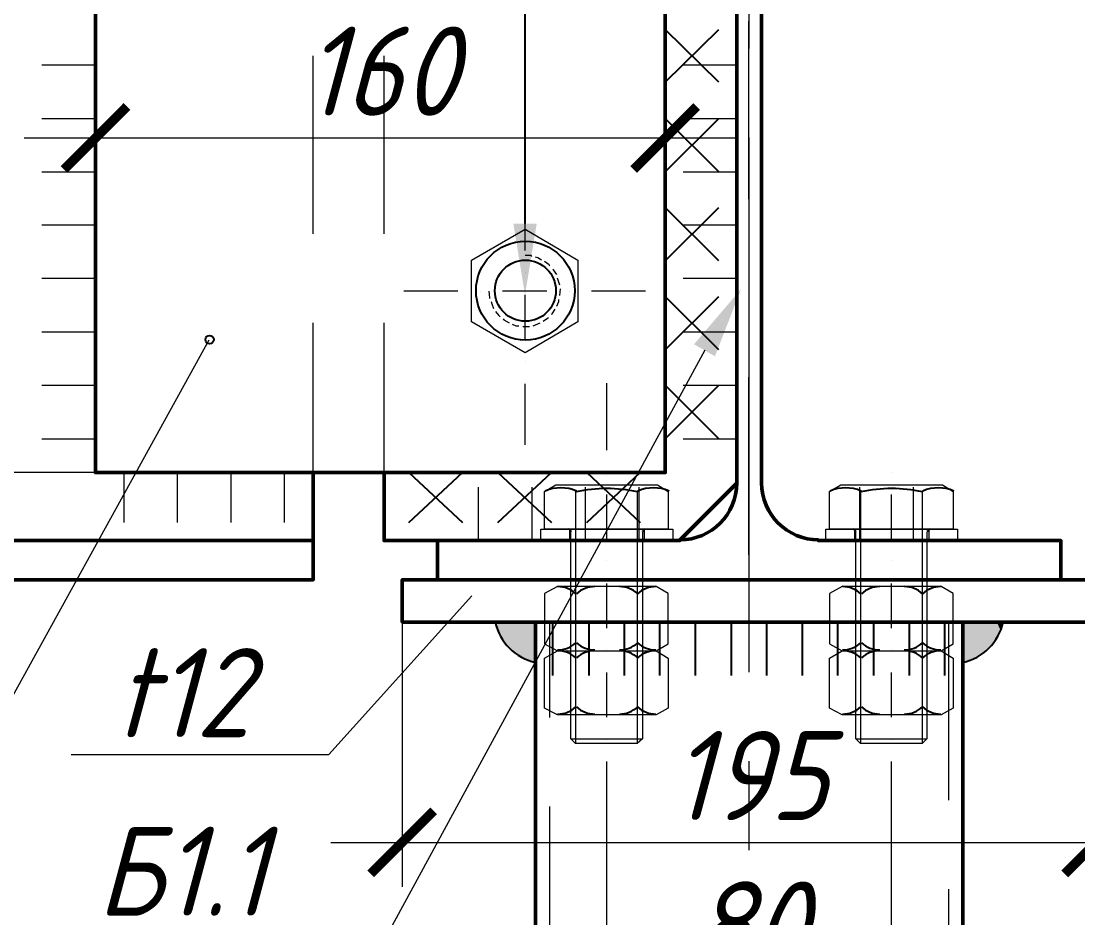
# Model space of a CAD drawing. Header units: millimetres. Extents: x 504091 to 2165846, y 135022 to 442887.
# Drawn here: x 892116.2 to 892412.8, y 258938.1 to 259189.8 of the extents above; entities that cross this region are included whole.
import ezdxf
from ezdxf import colors
from ezdxf.entities.mleader import LeaderData, LeaderLine
from ezdxf.math import Vec2, Vec3

# ---------------------------------------------------------------- set-up
doc = ezdxf.new("R2010")
doc.units = ezdxf.units.MM
for name, pattern in [('( Dashed )', [0.75, 0.5, -0.25]), ('CENTER2', [1.125, 0.75, -0.125, 0.125, -0.125]), ('осеваяX2', [4, 2.5, -0.5, 0.5, -0.5])]:
    doc.linetypes.add(name, pattern=pattern)
doc.layers.get('Defpoints').update_dxf_attribs({"color": 255})
for name, color, linetype in [('PDF _Геометрия', 7, 'Continuous'), ('PDF _Сплошная заливка', 7, 'Continuous'), ('PDF _Текст', 7, 'Continuous'), ('металл', 124, 'Continuous')]:
    doc.layers.add(name, color=color, linetype=linetype)
for name, color, linetype, lineweight in [('Лестницы', 7, 'Continuous', 18), ('Оси', 165, 'осеваяX2', 13), ('Размер', 7, 'Continuous', 13), ('Размеры КР', 164, 'Continuous', 9)]:
    doc.layers.add(name, color=color, linetype=linetype, lineweight=lineweight)
doc.styles.add('GOST 2.304_new', font='isocpeur.ttf', dxfattribs={"width": 0.9, "oblique": 15})
doc.dimstyles.new('SPDS 1_10', dxfattribs={"dimscale": 10, "dimtxt": 2.5, "dimasz": 1.77, "dimexe": 1.25, "dimexo": 0.625, "dimtad": 1, "dimdec": 0, "dimrnd": 0.001, "dimtxsty": 'GOST 2.304_new', "dimblk": 'ARCHTICK', "dimcen": 2.5, "dimdle": 2, "dimclrt": 256, "dimadec": 0, "dimazin": 2, "dimtfac": 0.75, "dimtdec": 0, "dimtmove": 1, "dimatfit": 3, "dimfxl": 0, "dimtolj": 1, "dimlwd": 9, "dimlwe": 9, "dimarcsym": 0})

# ---------------------------------------------------------------- blocks, each defined once
blk = doc.blocks.new('_ArchTick')
at = {"color": 0, "linetype": 'ByBlock', "const_width": 0.15}
blk.add_lwpolyline([(-0.5, -0.5), (0.5, 0.5)], dxfattribs=at)
blk = doc.blocks.new('*D1301')
at = {"layer": 'Defpoints', "color": 0, "lineweight": 20, "transparency": 16777216}
for p in [(892080.54, 259063.1), (892160.09, 259063.1), (892131.65, 259033)]:
    blk.add_point(p, dxfattribs=at)
at = {"layer": 'Размеры КР', "color": 0, "lineweight": 9, "transparency": 16777216}
for p, q in [((892046.17, 259058.36), (892046.17, 259104.56)), ((892080.54, 259013), (892080.54, 259083.1)), ((892153.84, 259063.1), (892068.04, 259063.1)), ((892080.54, 259048.05), (892046.17, 259058.36)), ((892125.4, 259033), (892068.04, 259033))]:
    blk.add_line(p, q, dxfattribs=at)
at = {"layer": 'Размеры КР', "color": 0, "lineweight": 9, "transparency": 16777216, "xscale": 17.7, "yscale": 17.7, "zscale": 17.7}
for p, rotation in [((892080.54, 259063.1), 90), ((892080.54, 259033), 270)]:
    blk.add_blockref('_ArchTick', p, dxfattribs=dict(at, rotation=rotation))
at = {"layer": 'Размеры КР', "lineweight": 20, "transparency": 16777216, "insert": (892027.42, 259081.46), "char_height": 25, "attachment_point": 5, "rotation": 90, "style": 'GOST 2.304_new'}
blk.add_mtext('\\A1;30', dxfattribs=at)
blk = doc.blocks.new('*D1302')
at = {"layer": 'Defpoints', "color": 0, "lineweight": 20, "transparency": 16777216}
for p in [(892080.54, 259248.07), (892145.06, 259248.07), (892160.09, 259063.1)]:
    blk.add_point(p, dxfattribs=at)
at = {"layer": 'Размеры КР', "color": 0, "lineweight": 9, "transparency": 16777216}
for p, q in [((892080.54, 259043.1), (892080.54, 259268.07)), ((892138.81, 259248.07), (892068.04, 259248.07)), ((892153.84, 259063.1), (892068.04, 259063.1))]:
    blk.add_line(p, q, dxfattribs=at)
at = {"layer": 'Размеры КР', "color": 0, "lineweight": 9, "transparency": 16777216, "xscale": 17.7, "yscale": 17.7, "zscale": 17.7}
for p, rotation in [((892080.54, 259248.07), 90), ((892080.54, 259063.1), 270)]:
    blk.add_blockref('_ArchTick', p, dxfattribs=dict(at, rotation=rotation))
at = {"layer": 'Размеры КР', "lineweight": 20, "transparency": 16777216, "insert": (892061.79, 259155.59), "char_height": 25, "attachment_point": 5, "rotation": 90, "style": 'GOST 2.304_new'}
blk.add_mtext('\\A1;185', dxfattribs=at)
blk = doc.blocks.new('*D1307')
at = {"layer": 'Defpoints', "color": 0, "lineweight": 20, "transparency": 16777216}
for p in [(892521.42, 259321.75), (891155.95, 258911.76), (892521.42, 258836.6)]:
    blk.add_point(p, dxfattribs=at)
at = {"layer": 'Размеры КР', "color": 0, "lineweight": 9, "transparency": 16777216}
for p, q in [((892521.42, 259315.5), (892521.42, 258824.1)), ((891155.95, 258905.51), (891155.95, 258824.1)), ((891135.95, 258836.6), (892541.42, 258836.6))]:
    blk.add_line(p, q, dxfattribs=at)
at = {"layer": 'Размеры КР', "color": 0, "lineweight": 9, "transparency": 16777216, "xscale": 17.7, "yscale": 17.7, "zscale": 17.7, "rotation": 180}
blk.add_blockref('_ArchTick', (891155.95, 258836.6), dxfattribs=at)
at = {"layer": 'Размеры КР', "color": 0, "lineweight": 9, "transparency": 16777216, "xscale": 17.7, "yscale": 17.7, "zscale": 17.7}
blk.add_blockref('_ArchTick', (892521.42, 258836.6), dxfattribs=at)
at = {"layer": 'Размеры КР', "lineweight": 20, "transparency": 16777216, "insert": (891838.68, 258855.35), "char_height": 25, "attachment_point": 5, "style": 'GOST 2.304_new'}
blk.add_mtext('\\A1;1365', dxfattribs=at)
blk = doc.blocks.new('*D1324')
at = {"layer": 'Defpoints', "color": 0, "lineweight": 20, "transparency": 16777216}
for p in [(892280.48, 258972.69), (892360.46, 258972.69), (892360.46, 258917.07)]:
    blk.add_point(p, dxfattribs=at)
at = {"layer": 'Размеры КР', "color": 0, "lineweight": 9, "transparency": 16777216}
for p, q in [((892280.48, 258966.44), (892280.48, 258904.57)), ((892360.46, 258966.44), (892360.46, 258904.57)), ((892260.48, 258917.07), (892380.46, 258917.07))]:
    blk.add_line(p, q, dxfattribs=at)
at = {"layer": 'Размеры КР', "color": 0, "lineweight": 9, "transparency": 16777216, "xscale": 17.7, "yscale": 17.7, "zscale": 17.7, "rotation": 180}
blk.add_blockref('_ArchTick', (892280.48, 258917.07), dxfattribs=at)
at = {"layer": 'Размеры КР', "color": 0, "lineweight": 9, "transparency": 16777216, "xscale": 17.7, "yscale": 17.7, "zscale": 17.7}
blk.add_blockref('_ArchTick', (892360.46, 258917.07), dxfattribs=at)
at = {"layer": 'Размеры КР', "lineweight": 20, "transparency": 16777216, "insert": (892320.47, 258935.82), "char_height": 25, "attachment_point": 5, "style": 'GOST 2.304_new'}
blk.add_mtext('\\A1;80', dxfattribs=at)
blk = doc.blocks.new('*D1571')
at = {"layer": 'Defpoints', "color": 0, "lineweight": 20, "transparency": 16777216}
for p in [(892137.02, 259177.52), (892296.99, 259172.65), (892296.99, 259157.01)]:
    blk.add_point(p, dxfattribs=at)
at = {"layer": 'Размеры КР', "color": 0, "lineweight": 9, "transparency": 16777216}
for p, q in [((892137.02, 259171.27), (892137.02, 259144.51)), ((892296.99, 259166.4), (892296.99, 259144.51)), ((892117.02, 259157.01), (892316.99, 259157.01))]:
    blk.add_line(p, q, dxfattribs=at)
at = {"layer": 'Размеры КР', "color": 0, "lineweight": 9, "transparency": 16777216, "xscale": 17.7, "yscale": 17.7, "zscale": 17.7, "rotation": 180}
blk.add_blockref('_ArchTick', (892137.02, 259157.01), dxfattribs=at)
at = {"layer": 'Размеры КР', "color": 0, "lineweight": 9, "transparency": 16777216, "xscale": 17.7, "yscale": 17.7, "zscale": 17.7}
blk.add_blockref('_ArchTick', (892296.99, 259157.01), dxfattribs=at)
at = {"layer": 'Размеры КР', "lineweight": 20, "transparency": 16777216, "insert": (892217.01, 259175.76), "char_height": 25, "attachment_point": 5, "style": 'GOST 2.304_new'}
blk.add_mtext('\\A1;160', dxfattribs=at)
blk = doc.blocks.new('*D1574')
at = {"layer": 'Defpoints', "color": 0, "lineweight": 20, "transparency": 16777216}
for p in [(892223.14, 259027.07), (892418.02, 259021.15), (892418.02, 258959.32)]:
    blk.add_point(p, dxfattribs=at)
at = {"layer": 'Размеры КР', "color": 0, "lineweight": 9, "transparency": 16777216}
for p, q in [((892223.14, 259020.82), (892223.14, 258946.82)), ((892418.02, 259014.9), (892418.02, 258946.82)), ((892203.14, 258959.32), (892438.02, 258959.32))]:
    blk.add_line(p, q, dxfattribs=at)
at = {"layer": 'Размеры КР', "color": 0, "lineweight": 9, "transparency": 16777216, "xscale": 17.7, "yscale": 17.7, "zscale": 17.7, "rotation": 180}
blk.add_blockref('_ArchTick', (892223.14, 258959.32), dxfattribs=at)
at = {"layer": 'Размеры КР', "color": 0, "lineweight": 9, "transparency": 16777216, "xscale": 17.7, "yscale": 17.7, "zscale": 17.7}
blk.add_blockref('_ArchTick', (892418.02, 258959.32), dxfattribs=at)
at = {"layer": 'Размеры КР', "lineweight": 20, "transparency": 16777216, "insert": (892320.58, 258978.07), "char_height": 25, "attachment_point": 5, "style": 'GOST 2.304_new'}
blk.add_mtext('\\A1;195', dxfattribs=at)

msp = doc.modelspace()

# ---------------------------------------------------------------- linework, layer by layer
at = {"layer": 'PDF _Геометрия', "lineweight": 9}
for points in [[(892296.9869, 259063.102), (892296.9869, 259244.2622)], [(892257.6308, 259175.3993), (892257.6308, 259187.8832)], [(892320.4735, 259139.8519), (892320.4735, 259189.7875)], [(892198.1736, 259130.1187), (892198.1736, 259180.0543)], [(892218.0632, 259130.1187), (892218.0632, 259180.0543)], [(892257.6308, 259169.0515), (892257.6308, 259169.0515)], [(892257.6308, 259150.4315), (892257.6308, 259162.9154)], [(892257.6308, 259144.0837), (892257.6308, 259144.0837)], [(892257.6308, 259125.4636), (892257.6308, 259137.9475)], [(892259.5351, 259123.7709), (892259.3235, 259123.9825), (892257.6308, 259123.9825)], [(892262.2858, 259122.7129), (892261.2279, 259123.3477), (892260.5931, 259123.5593)], [(892264.6133, 259121.0202), (892264.4018, 259121.4434), (892263.1322, 259122.2898)], [(892257.6308, 259119.1159), (892257.6308, 259119.1159)], [(892266.5177, 259118.6927), (892265.6713, 259119.9623), (892265.4597, 259120.1738)], [(892267.364, 259115.7304), (892267.1524, 259116.5768), (892266.7293, 259117.6347)], [(892238.7992, 259114.0377), (892223.5646, 259114.0377)], [(892245.1469, 259114.0377), (892245.1469, 259114.0377)], [(892247.4744, 259114.0377), (892247.686, 259112.1334), (892247.686, 259111.9218)], [(892263.767, 259114.0377), (892251.2831, 259114.0377)], [(892257.6308, 259100.4958), (892257.6308, 259112.9797)], [(892267.364, 259112.7681), (892267.5756, 259114.6725)], [(892270.1147, 259114.0377), (892270.1147, 259114.0377)], [(892291.4855, 259114.0377), (892276.2509, 259114.0377)], [(892320.4735, 259114.8841), (892320.4735, 259114.8841)], [(892248.1092, 259111.0754), (892248.3208, 259110.4406), (892248.744, 259109.1711)], [(892266.5177, 259109.8059), (892267.1524, 259111.0754), (892267.1524, 259111.7102)], [(892249.3787, 259108.3247), (892250.2251, 259107.2668), (892250.6483, 259106.8436)], [(892265.0365, 259107.4783), (892265.2481, 259107.6899), (892266.0945, 259108.9595)], [(892198.1736, 259055.2152), (892198.1736, 259105.1508)], [(892218.0632, 259055.2152), (892218.0632, 259105.1508)], [(892251.4947, 259106.2088), (892251.7062, 259105.9972), (892253.1874, 259105.1508)], [(892254.0338, 259104.7277), (892255.0917, 259104.3045), (892255.9381, 259104.3045)], [(892256.996, 259104.0929), (892258.9004, 259104.0929)], [(892259.9583, 259104.3045), (892260.5931, 259104.5161), (892261.8627, 259105.1508)], [(892262.709, 259105.574), (892263.9786, 259106.4204), (892264.1902, 259106.632)], [(892026.1873, 258972.9671), (892088.6068, 258972.9671), (892098.5516, 258972.9671), (892168.956, 259100.3245)], [(892074.7317, 258933.8618), (892209.304, 258933.8618), (892219.2488, 258933.8618), (892308.2012, 259097.5335)], [(892257.6308, 259094.1481), (892257.6308, 259094.1481)], [(892320.4735, 259039.9806), (892320.4735, 259089.9162)], [(892257.6308, 259070.873), (892257.6308, 259088.0119)], [(892280.4827, 259088.2235), (892280.4827, 259069.3918)], [(892360.4644, 259063.2557), (892360.4644, 259063.2557)], [(892280.4827, 259062.2557), (892280.4827, 259062.2557)], [(892271.8075, 259057.7543), (892271.8075, 259047.1747), (892271.8075, 258987.0827)], [(892280.4827, 259056.9079), (892280.4827, 259044.424)], [(892289.158, 259057.7543), (892289.158, 259047.1747), (892289.158, 258987.0827)], [(892351.7891, 259057.7543), (892351.7891, 259047.1747), (892351.7891, 258987.0827)], [(892360.4644, 259056.9079), (892360.4644, 259044.424)], [(892369.1396, 259057.7543), (892369.1396, 259047.1747), (892369.1396, 258987.0827)], [(892270.1147, 259047.1747), (892270.1147, 259044.0008)], [(892270.5379, 258988.3522), (892270.5379, 259046.3284)], [(892290.6391, 259046.3284), (892290.6391, 258988.3522)], [(892291.0623, 259047.1747), (892291.0623, 259044.0008)], [(892350.0964, 259047.1747), (892350.0964, 259044.0008)], [(892350.5196, 258988.3522), (892350.5196, 259046.3284)], [(892370.4092, 259046.3284), (892370.4092, 258988.3522)], [(892371.044, 259047.1747), (892371.044, 259044.0008)], [(892280.4827, 259038.2879), (892280.4827, 259038.2879)], [(892360.4644, 259038.2879), (892360.4644, 259038.2879)], [(892290.6391, 259032.9981), (892270.5379, 259032.9981)], [(892370.4092, 259032.9981), (892350.5196, 259032.9981)], [(892280.4827, 259031.9401), (892280.4827, 259019.4562)], [(892360.4644, 259031.9401), (892360.4644, 259019.4562)], [(892130.1753, 258983.994), (892192.5949, 258983.994), (892202.5397, 258983.994), (892242.7032, 259028.5107)], [(892271.8075, 259029.1894), (892271.8075, 259015.0128)], [(892289.158, 259029.1894), (892289.158, 259015.0128)], [(892351.7891, 259029.1894), (892351.7891, 259015.0128)], [(892369.1396, 259029.1894), (892369.1396, 259015.0128)], [(892380.5656, 259021.1489), (892260.5931, 259021.1489)], [(892280.4827, 259013.3201), (892280.4827, 259013.3201)], [(892320.4735, 259014.8012), (892320.4735, 259014.8012)], [(892360.4644, 259013.3201), (892360.4644, 259013.3201)], [(892271.8075, 259010.9925), (892271.8075, 258997.0275)], [(892289.158, 259010.9925), (892289.158, 258997.0275)], [(892351.7891, 259010.9925), (892351.7891, 258997.0275)], [(892369.1396, 259010.9925), (892369.1396, 258997.0275)], [(892280.4827, 259006.9723), (892280.4827, 258994.4884)], [(892360.4644, 259006.9723), (892360.4644, 258994.4884)], [(892280.4827, 258988.1406), (892280.4827, 258988.1406)], [(892360.4644, 258988.1406), (892360.4644, 258988.1406)], [(892280.4827, 258982.0045), (892280.4827, 258963.3844)], [(892360.4644, 258982.0045), (892360.4644, 258963.3844)]]:
    msp.add_lwpolyline(points, dxfattribs=at)
at = {"layer": 'PDF _Геометрия', "lineweight": 25}
for points in [[(892312.0099, 259172.6486), (892296.9869, 259187.46)], [(892296.9869, 259172.6486), (892312.0099, 259187.46)], [(892312.0099, 259147.4692), (892296.9869, 259162.4922)], [(892296.9869, 259147.4692), (892312.0099, 259162.4922)], [(892312.0099, 259122.5014), (892296.9869, 259137.5244)], [(892296.9869, 259122.5014), (892312.0099, 259137.5244)], [(892312.0099, 259097.5335), (892296.9869, 259112.5565)], [(892296.9869, 259097.5335), (892312.0099, 259112.5565)], [(892312.0099, 259072.5657), (892296.9869, 259087.5887)], [(892296.9869, 259072.5657), (892312.0099, 259087.5887)], [(892225.0457, 259049.079), (892240.0687, 259063.1021)], [(892225.0457, 259063.1021), (892240.0687, 259049.079)], [(892250.0135, 259049.079), (892265.0365, 259063.1021)], [(892250.0135, 259063.1021), (892265.0365, 259049.079)], [(892274.9813, 259049.079), (892290.0043, 259063.1021)], [(892274.9813, 259063.1021), (892290.0043, 259049.079)], [(892265.4597, 259006.1259), (892265.4597, 259021.1489)], [(892275.6161, 259006.1259), (892275.6161, 259021.1489)], [(892285.5609, 259006.1259), (892285.5609, 259021.1489)], [(892295.5057, 259006.1259), (892295.5057, 259021.1489)], [(892305.4505, 259006.1259), (892305.4505, 259021.1489)], [(892315.6069, 259006.1259), (892315.6069, 259021.1489)], [(892325.5517, 259006.1259), (892325.5517, 259021.1489)], [(892335.4966, 259006.1259), (892335.4966, 259021.1489)], [(892345.4414, 259006.1259), (892345.4414, 259021.1489)], [(892355.5978, 259006.1259), (892355.5978, 259021.1489)], [(892365.5426, 259006.1259), (892365.5426, 259021.1489)], [(892375.4874, 259006.1259), (892375.4874, 259021.1489)]]:
    msp.add_lwpolyline(points, dxfattribs=at)
at = {"layer": 'PDF _Геометрия', "lineweight": 13}
for points in [[(892122.0006, 259177.5152), (892137.0236, 259177.5152)], [(892302.0651, 259177.5152), (892317.0881, 259177.5152)], [(892122.0006, 259162.4922), (892137.0236, 259162.4922)], [(892302.0651, 259162.4922), (892317.0881, 259162.4922)], [(892122.0006, 259147.4692), (892137.0236, 259147.4692)], [(892302.0651, 259147.4692), (892317.0881, 259147.4692)], [(892122.0006, 259132.6578), (892137.0236, 259132.6578)], [(892302.0651, 259132.6578), (892317.0881, 259132.6578)], [(892122.0006, 259117.6347), (892137.0236, 259117.6347)], [(892302.0651, 259117.6347), (892317.0881, 259117.6347)], [(892122.0006, 259102.6117), (892137.0236, 259102.6117)], [(892302.0651, 259102.6117), (892317.0881, 259102.6117)], [(892122.0006, 259087.5887), (892137.0236, 259087.5887)], [(892302.0651, 259087.5887), (892317.0881, 259087.5887)], [(892122.0006, 259072.5657), (892137.0236, 259072.5657)], [(892302.0651, 259072.5657), (892317.0881, 259072.5657)], [(892145.064, 259049.079), (892145.064, 259063.1021)], [(892160.0871, 259049.079), (892160.0871, 259063.1021)], [(892175.1101, 259049.079), (892175.1101, 259063.1021)], [(892190.1331, 259049.079), (892190.1331, 259063.1021)], [(892244.5121, 259059.0239), (892244.5121, 259044.0008)], [(892259.5351, 259059.0239), (892259.5351, 259044.0008)], [(892274.5582, 259059.0239), (892274.5582, 259044.0008)], [(892289.5812, 259059.0239), (892289.5812, 259044.0008)], [(892351.5775, 259059.0239), (892351.5775, 259044.0008)], [(892366.6005, 259059.0239), (892366.6005, 259044.0008)]]:
    msp.add_lwpolyline(points, dxfattribs=at)
at = {"layer": 'PDF _Геометрия', "lineweight": 9}
for points in [[(892272.4422, 259105.3624), (892257.6308, 259096.6872), (892242.6078, 259105.3624), (892242.6078, 259122.7129), (892257.6308, 259131.3882), (892272.4422, 259122.7129)], [(892263.1322, 259057.7543), (892266.3061, 259059.6586), (892294.871, 259059.6586), (892297.8332, 259057.7543), (892297.8332, 259047.1747), (892263.1322, 259047.1747)], [(892343.1139, 259057.7543), (892346.2877, 259059.6586), (892374.8526, 259059.6586), (892377.8149, 259057.7543), (892377.8149, 259047.1747), (892343.1139, 259047.1747)], [(892299.1028, 259047.1747), (892299.1028, 259044.0008), (892262.0742, 259044.0008), (892262.0742, 259047.1747)], [(892379.0844, 259047.1747), (892379.0844, 259044.0008), (892342.0559, 259044.0008), (892342.0559, 259047.1747)], [(892297.8332, 259010.9925), (892297.8332, 258997.0275), (892294.4478, 258995.1232), (892266.7293, 258995.1232), (892263.1322, 258997.0275), (892263.1322, 259010.9925), (892266.7293, 259013.1085), (892294.4478, 259013.1085), (892297.8332, 259015.0128), (892297.8332, 259029.1894), (892294.4478, 259031.0938), (892266.7293, 259031.0938), (892263.1322, 259029.1894), (892263.1322, 259015.0128), (892266.7293, 259013.1085), (892294.4478, 259013.1085)], [(892377.8149, 259010.9925), (892377.8149, 258997.0275), (892374.4294, 258995.1232), (892346.7109, 258995.1232), (892343.1139, 258997.0275), (892343.1139, 259010.9925), (892346.7109, 259013.1085), (892374.4294, 259013.1085), (892377.8149, 259015.0128), (892377.8149, 259029.1894), (892374.4294, 259031.0938), (892346.7109, 259031.0938), (892343.1139, 259029.1894), (892343.1139, 259015.0128), (892346.7109, 259013.1085), (892374.4294, 259013.1085)], [(892271.8075, 258987.0827), (892270.5379, 258988.3522), (892290.6391, 258988.3522), (892289.158, 258987.0827)], [(892351.7891, 258987.0827), (892350.5196, 258988.3522), (892370.4092, 258988.3522), (892369.1396, 258987.0827)]]:
    msp.add_lwpolyline(points, close=True, dxfattribs=at)
at = {"layer": 'PDF _Геометрия', "lineweight": 25}
for points in [[(892294.4011, 259031.0935, 0.19039441), (892289.2507, 259029.1052, 0.19042123), (892284.1264, 259031.0935)], [(892374.3827, 259031.0935, 0.19039441), (892369.2324, 259029.1052, 0.19042123), (892364.1081, 259031.0935)], [(892284.1265, 259013.3203, 0.19039441), (892289.2508, 259015.3087, 0.19042123), (892294.4011, 259013.3203)], [(892364.1081, 259013.3203, 0.19039441), (892369.2324, 259015.3087, 0.19042123), (892374.3828, 259013.3203)], [(892294.4011, 259013.1082, 0.19039441), (892289.2507, 259011.1199, 0.19042123), (892284.1264, 259013.1082)], [(892374.3827, 259013.1082, 0.19039441), (892369.2324, 259011.1199, 0.19042123), (892364.1081, 259013.1082)], [(892284.1265, 258995.335, 0.19039441), (892289.2508, 258997.3234, 0.19042123), (892294.4011, 258995.3351)], [(892364.1081, 258995.335, 0.19039441), (892369.2324, 258997.3234, 0.19042123), (892374.3828, 258995.3351)]]:
    msp.add_lwpolyline(points, format="xyb", dxfattribs=at)
for centre, radius in [((892257.7367, 259114.1436), 13.8592), ((892257.7366, 259114.1435), 8.5695), ((892169.0619, 259100.43), 1.1635)]:
    msp.add_circle(centre, radius, dxfattribs=at)
for centre, radius, start, end in [((892267.6814, 259047.7031), 11.1091, 66.864107, 113.135893), ((892280.5886, 259015.9647), 42.6359, 78.310693, 101.689307), ((892293.7072, 259047.7031), 11.1091, 66.864107, 113.135893), ((892347.6631, 259047.7031), 11.1091, 66.864107, 113.135893), ((892360.5702, 259015.9647), 42.6359, 78.310693, 101.689307), ((892373.6888, 259047.7031), 11.1091, 66.864107, 113.135893), ((892269.7973, 259046.4341), 0.7406, 359.999929, 90.000071), ((892291.3797, 259046.4341), 0.7406, 89.999929, 180.000071), ((892349.779, 259046.4341), 0.7406, 359.999929, 90.000071), ((892371.3613, 259046.4341), 0.7406, 89.999929, 180.000071), ((892266.8353, 259023.5827), 7.511, 47.328079, 90.453115), ((892277.2031, 259023.5818), 7.512, 89.54985, 132.668956), ((892346.817, 259023.5827), 7.511, 47.328079, 90.453115), ((892357.1848, 259023.5818), 7.512, 89.54985, 132.668956), ((892263.6611, 259024.2173), 14.7057, 192.102374, 258.042235), ((892377.4974, 259024.217), 14.7056, 281.959073, 347.899055), ((892266.835, 259020.832), 7.512, 269.54985, 312.668956), ((892277.2028, 259020.8311), 7.511, 227.328079, 270.453115), ((892346.8166, 259020.832), 7.512, 269.54985, 312.668956), ((892357.1844, 259020.8311), 7.511, 227.328079, 270.453115), ((892266.8353, 259005.5974), 7.511, 47.328079, 90.453115), ((892277.2031, 259005.5965), 7.512, 89.54985, 132.668956), ((892346.817, 259005.5974), 7.511, 47.328079, 90.453115), ((892357.1848, 259005.5965), 7.512, 89.54985, 132.668956), ((892266.835, 259002.8467), 7.512, 269.54985, 312.668956), ((892277.2028, 259002.8458), 7.511, 227.328079, 270.453115), ((892346.8166, 259002.8467), 7.512, 269.54985, 312.668956), ((892357.1844, 259002.8458), 7.511, 227.328079, 270.453115)]:
    msp.add_arc(centre, radius, start, end, dxfattribs=at)
at = {"layer": 'PDF _Сплошная заливка', "lineweight": 20, "transparency": 33554559}
for points in [[(892305.0749, 259099.1025), (892318.2877, 259114.5801), (892310.9578, 259095.7437)], [(892249.1671, 259021.1489), (892249.8019, 259021.1489), (892249.8019, 259018.8214)], [(892249.8019, 259021.1489), (892249.8019, 259018.8214), (892250.8599, 259016.7055)], [(892249.8019, 259021.1489), (892250.8599, 259021.1489), (892250.8599, 259016.7055)], [(892250.8599, 259021.1489), (892250.8599, 259016.7055), (892252.341, 259014.5896)], [(892250.8599, 259021.1489), (892252.341, 259021.1489), (892252.341, 259014.5896)], [(892252.341, 259021.1489), (892252.341, 259014.5896), (892254.0338, 259012.8969)], [(892252.341, 259021.1489), (892254.0338, 259021.1489), (892254.0338, 259012.8969)], [(892254.0338, 259021.1489), (892254.0338, 259012.8969), (892256.1497, 259011.6273)], [(892254.0338, 259021.1489), (892256.1497, 259021.1489), (892256.1497, 259011.6273)], [(892256.1497, 259021.1489), (892256.1497, 259011.6273), (892258.2656, 259010.3578)], [(892256.1497, 259021.1489), (892258.2656, 259021.1489), (892258.2656, 259010.3578)], [(892258.2656, 259021.1489), (892258.2656, 259010.3578), (892260.5931, 259009.723)], [(892260.5931, 259009.723), (892258.2656, 259021.1489), (892260.5931, 259021.1489)], [(892380.5656, 259009.723), (892380.5656, 259021.1489), (892382.8931, 259010.3578)], [(892380.5656, 259021.1489), (892382.8931, 259010.3578), (892382.8931, 259021.1489)], [(892382.8931, 259010.3578), (892382.8931, 259021.1489), (892385.009, 259011.6273)], [(892382.8931, 259021.1489), (892385.009, 259011.6273), (892385.009, 259021.1489)], [(892385.009, 259011.6273), (892385.009, 259021.1489), (892386.9133, 259012.8969)], [(892385.009, 259021.1489), (892386.9133, 259012.8969), (892386.9133, 259021.1489)], [(892386.9133, 259012.8969), (892386.9133, 259021.1489), (892388.6061, 259014.5896)], [(892386.9133, 259021.1489), (892388.6061, 259014.5896), (892388.6061, 259021.1489)], [(892388.6061, 259014.5896), (892388.6061, 259021.1489), (892390.0872, 259016.7055)], [(892388.6061, 259021.1489), (892390.0872, 259016.7055), (892390.0872, 259021.1489)], [(892390.0872, 259016.7055), (892390.0872, 259021.1489), (892391.1452, 259018.8214)], [(892390.0872, 259021.1489), (892391.1452, 259018.8214), (892391.1452, 259021.1489)], [(892391.1452, 259018.8214), (892391.1452, 259021.1489), (892391.7799, 259021.1489)]]:
    msp.add_solid(points, dxfattribs=at)
at = {"layer": 'Лестницы', "color": 5, "linetype": '( Dashed )', "lineweight": 9, "ltscale": 100}
for points in [[(892264.5931, 258769.3549), (892264.5931, 259021.1489)], [(892376.5656, 259021.1489), (892376.5656, 258769.3549)]]:
    msp.add_lwpolyline(points, dxfattribs=at)
at = {"layer": 'металл', "lineweight": 50, "ltscale": 500}
for points in [[(892218.0632, 259248.0709), (892218.0632, 259248.0709), (892218.0632, 259265.9605), (892301.0071, 259265.9605), (892317.0881, 259250.0911), (892317.0881, 259060.0818), (892301.0071, 259044.0008), (892218.0632, 259044.0008), (892218.0632, 259063.1021), (892218.0632, 259063.1021)], [(892198.1736, 259248.0709), (892137.0236, 259248.0709), (892137.0236, 259063.1021), (892198.1736, 259063.1021)], [(892217.0052, 259248.0709), (892296.9869, 259248.0709), (892296.9869, 259063.1021), (892218.0632, 259063.1021)], [(892198.1736, 259063.102), (892198.1736, 259063.102), (892198.1736, 259032.9981), (890210.1273, 259032.9981), (890210.1273, 259065.16)], [(892198.1736, 259044.0008), (890210.1273, 259044.0008)], [(892408.0725, 259044.0008), (892339.94, 259044.0008), (892408.0725, 259044.0008), (892408.0725, 259032.9981), (892233.0862, 259032.9981), (892233.0862, 259044.0008), (892301.0071, 259044.0008), (892233.0862, 259044.0008)], [(892260.5931, 258769.3549), (892260.5931, 259021.1489)], [(892380.5656, 259021.1489), (892380.5656, 258769.3549)]]:
    msp.add_lwpolyline(points, dxfattribs=at)
for points in [[(892317.0881, 259060.0818), (892317.0881, 259250.0911)], [(892324.0706, 259060.0818), (892324.0706, 259250.0911)], [(892296.9869, 259248.0709), (892137.0236, 259248.0709), (892137.0236, 259063.1021), (892296.9869, 259063.1021)], [(892418.0173, 259032.9981), (892223.1414, 259032.9981), (892223.1414, 259021.1489), (892418.0173, 259021.1489)]]:
    msp.add_lwpolyline(points, close=True, dxfattribs=at)
for centre, start, end in [((892301.1128, 259060.1877), 270.000484, 359.999516), ((892340.0459, 259060.1877), 180.000484, 269.999516)]:
    msp.add_arc(centre, 15.9753, start, end, dxfattribs=at)
at = {"layer": 'Оси', "linetype": 'CENTER2', "ltscale": 200}
msp.add_lwpolyline([(892320.5931, 258782.118), (892320.5931, 259547.0596)], dxfattribs=at)

# ---------------------------------------------------------------- texts
at = {"layer": 'PDF _Текст', "lineweight": 20, "char_height": 24.99738, "attachment_point": 7, "style": 'GOST 2.304_new'}
for s, insert in [('t12', (892142.4003, 258988.8335)), ('Б1.1', (892137.3629, 258938.7284))]:
    msp.add_mtext(s, dxfattribs=dict(at, insert=insert))

# ---------------------------------------------------------------- dimensions: what is measured, and where the dimension line sits
at = {"layer": 'Размеры КР', "lineweight": 20}
for base, p1, p2, picture, middle in [((892521.4185, 258836.5995), (891155.9512, 258911.762), (892521.4185, 259321.7529), '*D1307', (891838.6848, 258855.3495)), ((892296.9869, 259157.0148), (892137.0236, 259177.5152), (892296.9869, 259172.6486), '*D1571', (892217.0052, 259175.7648)), ((892418.0173, 258959.3248), (892223.1414, 259027.0735), (892418.0173, 259021.1489), '*D1574', (892320.5793, 258978.0748)), ((892360.4644, 258917.0656), (892280.4827, 258972.6945), (892360.4644, 258972.6945), '*D1324', (892320.4735, 258935.8156))]:
    dim = msp.add_linear_dim(base=base, p1=p1, p2=p2, dimstyle='SPDS 1_10', dxfattribs=at)
    dim.commit()
    dim.dimension.update_dxf_attribs({"geometry": picture, "text_midpoint": middle})
for base, p1, p2, picture, middle in [((892080.5421, 259248.0709), (892160.0871, 259063.1021), (892145.064, 259248.0709), '*D1302', (892061.7921, 259155.5865)), ((892080.5421, 259063.1021), (892131.6486, 259032.9981), (892160.0871, 259063.1021), '*D1301', (892027.4171, 259064.6126))]:
    dim = msp.add_linear_dim(base=base, p1=p1, p2=p2, angle=90, dimstyle='SPDS 1_10', dxfattribs=at)
    dim.commit()
    dim.dimension.update_dxf_attribs({"geometry": picture, "text_midpoint": middle})

# ---------------------------------------------------------------- leaders
at = {"layer": 'Размер', "ltscale": 20}
ml = msp.add_multileader_mtext('Standard', dxfattribs=at)
ml.set_content('болт М20х60.58 ГОСТ 7798-70\\PШайба М20\\PГайка М20', color=256, style='GOST 2.304_new')
ml.set_leader_properties()
ml.build(insert=Vec2(0, 0))
ml.multileader.update_dxf_attribs({"text_left_attachment_type": 6, "text_right_attachment_type": 6, "dogleg_length": 1, "arrow_head_size": 20})
ctx = ml.context
ctx.base_point, ctx.char_height, ctx.arrow_head_size, ctx.landing_gap_size, ctx.plane_origin = Vec3(891700.7168, 259226.7484), 25, 20, 0, Vec3(896458.6233, 288739.8513)
ctx.left_attachment, ctx.right_attachment, ctx.text_align_type = 6, 6, 1
notes = []
notes.append((ctx, [(1, (1, 1, 0), (891943.2521, 259226.7484), (-1, 0), 4, [(0, [(892257.6308, 259112.9797), (892257.6308, 259207.138)], 0, [])])]))
ctx.mtext.insert, ctx.mtext.width, ctx.mtext.defined_height, ctx.mtext.alignment, ctx.mtext.flow_direction = Vec3(891819.9845, 259256.7484), 307.281422, 75.6251, 2, 5
for ctx, leaders in notes:
    for number, flags, end, landing, length, lines in leaders:
        leader = LeaderData()
        leader.index, (leader.has_last_leader_line, leader.has_dogleg_vector, leader.attachment_direction) = number, flags
        leader.last_leader_point, leader.dogleg_vector, leader.dogleg_length = Vec3(end), Vec3(landing), length
        for number, points, colour, breaks in lines:
            line = LeaderLine()
            line.index, line.vertices, line.color, line.breaks = number, Vec3.list(points), colors.encode_raw_color(colour), breaks
            leader.lines.append(line)
        ctx.leaders.append(leader)

doc.saveas('drawing.dxf')
